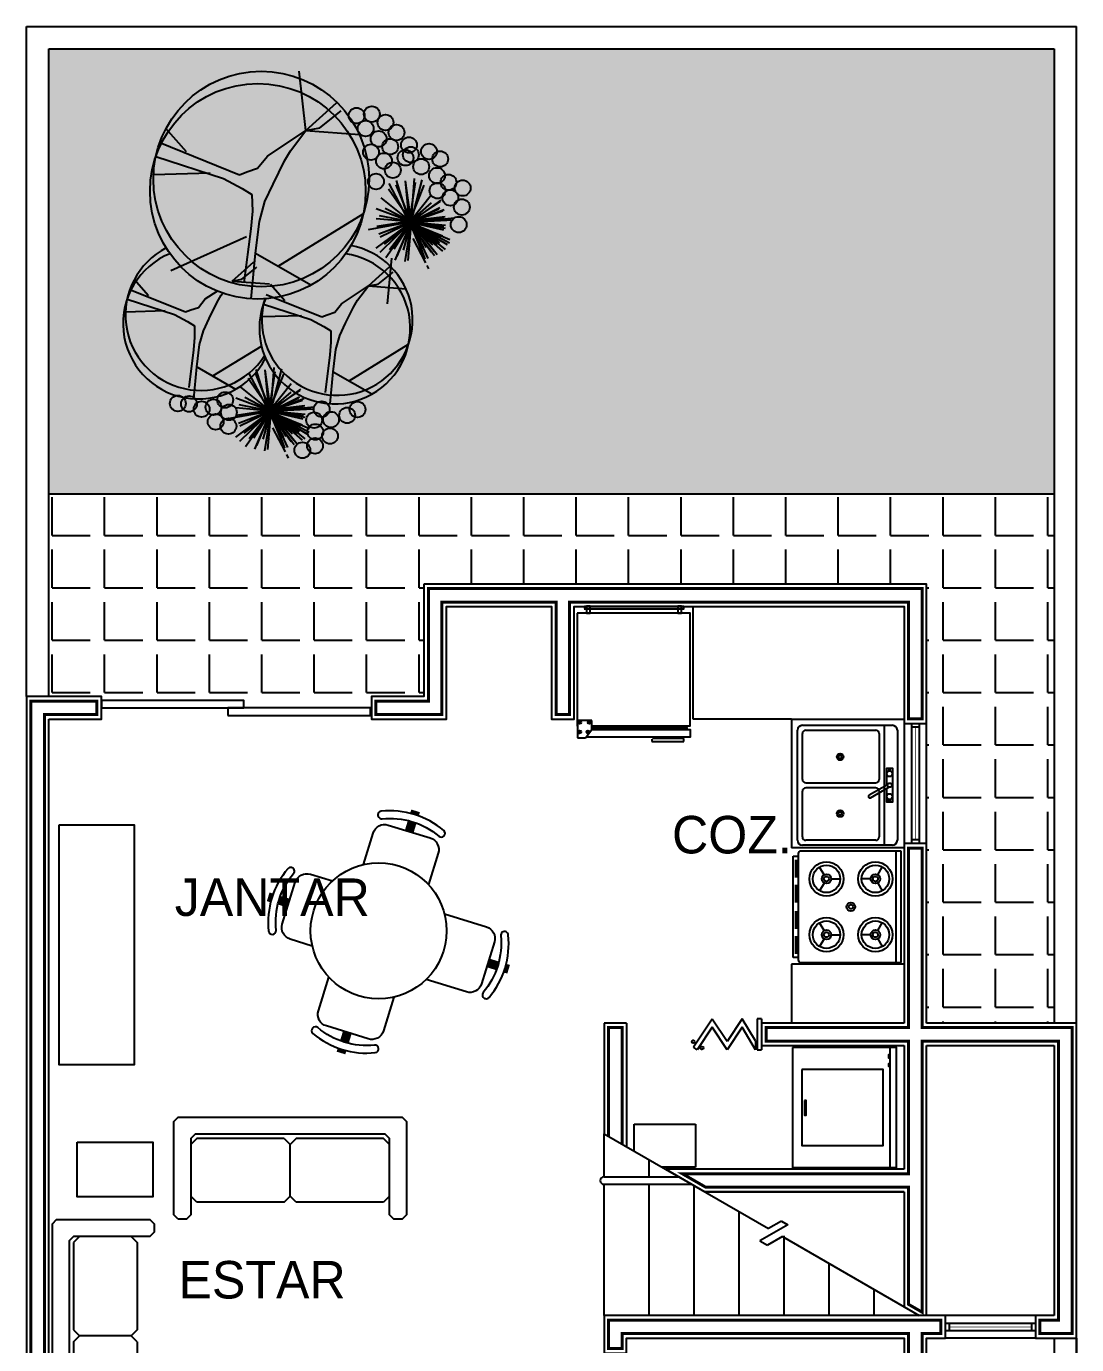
# Model space of a CAD drawing. Header units: millimetres. Extents: x 156.6 to 189.1, y 206.7 to 239.3.
# Drawn here: x 156.64 to 163.64, y 230.35 to 239.14 of the extents above; entities that cross this region are included whole.
import ezdxf

# ---------------------------------------------------------------- set-up
doc = ezdxf.new("R2010")
doc.units = ezdxf.units.MM
doc.header["$LTSCALE"] = 0.02
for name, color, linetype in [('CALIDAD', 15, 'Continuous'), ('MUEBLES', 43, 'Continuous'), ('MUROS', 22, 'Continuous'), ('PASTO', 104, 'Continuous'), ('PUERTAS', 15, 'Continuous'), ('VENTANAS', 153, 'Continuous'), ('VIDRIO', 150, 'Continuous')]:
    doc.layers.add(name, color=color, linetype=linetype)

# ---------------------------------------------------------------- blocks, each defined once
blk = doc.blocks.new('refri')
for p, q in [((-0.3775, -0.7599), (-0.3775, -0.8749)), ((-0.2823, -0.7599), (-0.3764, -0.7599)), ((-0.3686, -0.772), (-0.3602, -0.772)), ((-0.3644, -0.7655), (-0.3644, -0.7773)), ((-0.3036, -0.7726), (-0.2952, -0.7726)), ((-0.2994, -0.7661), (-0.2994, -0.7779)), ((-0.2823, -0.8191), (-0.2823, -0.7599)), ((-0.3775, -0.8749), (-0.3252, -0.8749)), ((-0.3686, -0.8346), (-0.3602, -0.8346)), ((-0.3644, -0.8282), (-0.3644, -0.8399)), ((-0.3252, -0.8749), (-0.2823, -0.8191)), ((-0.3131, -0.8346), (-0.3047, -0.8346)), ((-0.3089, -0.8282), (-0.3089, -0.8399)), ((-0.2823, -0.8043), (0.3515, -0.8043)), ((-0.2823, -0.8116), (0.3515, -0.8116)), ((0.1162, -0.8825), (0.1162, -0.8984)), ((0.1162, -0.8984), (0.3296, -0.8984)), ((0.3296, -0.8786), (0.1217, -0.8786)), ((0.3296, -0.8984), (0.3296, -0.8786))]:
    blk.add_line(p, q)
for points in [[(-0.3337, -0.0141), (0.3309, -0.0141), (0.3309, 0), (-0.3309, 0), (-0.3309, -0.0121)], [(-0.3189, 0.0028), (-0.3189, -0.0432), (-0.2928, -0.0432), (-0.2928, 0.0032), (-0.3184, 0.0032)], [(0.2899, 0.0028), (0.2899, -0.0432), (0.316, -0.0432), (0.316, 0.0032), (0.2904, 0.0032)], [(-0.3815, -0.0434), (-0.3815, -0.7954), (-0.3775, -0.7954)], [(-0.2823, -0.7954), (0.3733, -0.7954), (0.3733, -0.0434), (-0.3815, -0.0434)], [(-0.2823, -0.8192), (0.3733, -0.8192), (0.3733, -0.8706), (-0.3219, -0.8706)]]:
    blk.add_lwpolyline(points)
blk.add_lwpolyline([(0.3505, -0.7954, 0.07449), (0.3495, -0.7963, 0.142933), (0.3493, -0.7969, 0.012436), (0.3492, -0.7977, 0.008719), (0.3491, -0.799, 0.012824), (0.349, -0.8012, 0.170045), (0.3491, -0.8014, 0.064909), (0.3494, -0.8017, -0.028465), (0.3496, -0.8019, -0.000964), (0.3498, -0.8021, 0.000975), (0.35, -0.8023, 0.016252), (0.3504, -0.8028, -0.007259), (0.3509, -0.8032, -0.101341), (0.3513, -0.8039, -0.125391), (0.3514, -0.8046, -0.099398), (0.3513, -0.805, -0.066636), (0.3509, -0.8055, -0.114144), (0.3503, -0.8058, 0.158175), (0.3498, -0.8062, 0.070805), (0.3494, -0.8068, 0.101338), (0.3493, -0.8073, 0.006939), (0.3493, -0.8075, 0.003583), (0.3493, -0.8078, 0.021021), (0.3493, -0.8094, 0.123419), (0.3494, -0.8096, 0.070149), (0.3496, -0.8098, 0.010726), (0.3505, -0.8105, 0.015912), (0.3509, -0.8108, -0.053707), (0.3514, -0.8112, -0.153884), (0.3515, -0.8113, -0.043445), (0.3516, -0.8119, -0.103673), (0.3514, -0.8128, -0.146244), (0.351, -0.8134, -0.17565), (0.3506, -0.8135, 0.187862), (0.3501, -0.8136, 0.056397), (0.3498, -0.8139, 0.073542), (0.3496, -0.8143, 0.071127), (0.3495, -0.8147, 0.026182), (0.3494, -0.8158, 0.04809), (0.3496, -0.8173, 0.143234), (0.3498, -0.8177, 0.172942), (0.3504, -0.818, -0.069337), (0.351, -0.8184, -0.029956), (0.3514, -0.8186, -0.026207), (0.3517, -0.819)], format="xyb")
for centre in [(-0.3639, -0.7723), (-0.2993, -0.7723), (-0.3639, -0.8348), (-0.31, -0.8348)]:
    blk.add_circle(centre, 0.00987)
blk = doc.blocks.new('MUSA02PL')
at = {"color": 0, "linetype": 'ByBlock'}
for p, q in [((-0.5496, -0.125), (-0.585, -0.1604)), ((-0.0354, -0.125), (-0.5496, -0.125)), ((-0.0354, -0.125), (0, -0.1604)), ((0.0354, -0.125), (0, -0.1604)), ((0.5496, -0.125), (0.0354, -0.125)), ((0.585, -0.1604), (0.5496, -0.125)), ((0, -0.4646), (0, -0.1604)), ((-0.5496, -0.5), (-0.585, -0.4646)), ((-0.0354, -0.5), (0, -0.4646)), ((0.0354, -0.5), (0, -0.4646)), ((0.585, -0.4646), (0.5496, -0.5)), ((-0.0354, -0.5), (-0.5496, -0.5)), ((0.5496, -0.5), (0.0354, -0.5))]:
    blk.add_line(p, q, dxfattribs=at)
blk.add_lwpolyline([(-0.66, -0.6), (-0.685, -0.575), (-0.685, -0.025), (-0.66, 0), (0.66, 0), (0.685, -0.025), (0.685, -0.575), (0.66, -0.6), (0.61, -0.6), (0.585, -0.575), (0.585, -0.125), (0.56, -0.1), (-0.56, -0.1), (-0.585, -0.125), (-0.585, -0.575), (-0.61, -0.6)], close=True, dxfattribs=at)
blk = doc.blocks.new('A$C7596567E')
for p, q in [((65, 63), (0, 63)), ((0, 63), (0, 4.5)), ((65, 4.5), (65, 63)), ((0, 60), (65, 60)), ((13.87, 49.38), (9.32, 52)), ((18.63, 49.38), (23.18, 52)), ((46.37, 49.38), (41.82, 52)), ((51.13, 49.38), (55.68, 52)), ((16.25, 45.25), (16.25, 40)), ((48.75, 45.25), (48.75, 40)), ((16.25, 22.25), (16.25, 27.5)), ((48.75, 22.25), (48.75, 27.5)), ((13.87, 18.13), (9.32, 15.5)), ((18.63, 18.13), (23.18, 15.5)), ((46.37, 18.13), (41.82, 15.5)), ((51.13, 18.13), (55.68, 15.5)), ((1.5, 3), (63.5, 3)), ((3, 0), (3, 3)), ((62, 0), (3, 0)), ((62, 3), (62, 0))]:
    blk.add_line(p, q)
at = {"const_width": 2}
for points in [[(5, 2), (15.5, 2)], [(19.5, 2), (30, 2)], [(35, 2), (45.5, 2)], [(49.5, 2), (60, 2)]]:
    blk.add_lwpolyline(points, dxfattribs=at)
for centre, radius in [((16.25, 48), 10), ((16.25, 48), 8), ((48.75, 48), 10), ((48.75, 48), 8), ((16.25, 48), 2.75), ((16.25, 48), 1.5), ((48.75, 48), 2.75), ((48.75, 48), 1.5), ((32.5, 33.75), 2.5), ((32.5, 33.75), 1.25), ((16.25, 19.5), 10), ((16.25, 19.5), 8), ((48.75, 19.5), 10), ((48.75, 19.5), 8), ((16.25, 19.5), 2.75), ((16.25, 19.5), 1.5), ((48.75, 19.5), 2.75), ((48.75, 19.5), 1.5)]:
    blk.add_circle(centre, radius)
for centre, start, end in [((1.5, 4.5), 180, 270), ((63.5, 4.5), 270, 0)]:
    blk.add_arc(centre, 1.5, start, end)
blk = doc.blocks.new('lavadora')
at = {"color": 0, "linetype": 'ByBlock', "lineweight": -2}
blk.add_line((-0.375, -0.0417), (0.375, -0.0417), dxfattribs=at)
for points in [[(-0.375, -0.65), (0.375, -0.65), (0.375, 0), (-0.375, 0)], [(-0.3305, -0.0422), (-0.3086, -0.0422), (-0.3086, -0.048), (-0.3305, -0.048)], [(-0.2734, -0.0422), (-0.2558, -0.0422), (-0.2558, -0.048), (-0.2734, -0.048)], [(-0.2361, -0.5931), (0.2378, -0.5931), (0.2378, -0.0844), (-0.2361, -0.0844)], [(-0.0437, -0.5753), (0.049, -0.5753), (0.049, -0.5646), (-0.0437, -0.5646)]]:
    blk.add_lwpolyline(points, close=True, dxfattribs=at)

msp = doc.modelspace()

# ---------------------------------------------------------------- hatches: boundary and pattern name
h = msp.add_hatch()
h.set_pattern_fill('ANGLE,_O', color=256, scale=0.05)
h.set_pattern_definition([(0, (0, 0), (0, 0.34925), [0.254, -0.09525]), (90, (0, 0), (-0.34925, 2e-17), [0.254, -0.09525])])
h.paths.add_polyline_path([(163.4913, 236.0193), (156.7913, 236.0193), (156.7913, 234.6693), (157.1413, 234.6693), (157.1413, 234.6443), (158.0913, 234.6443), (158.0913, 234.5943), (158.9413, 234.5943), (158.9413, 234.6693), (159.2913, 234.6693), (159.2913, 235.4193), (162.6413, 235.4193), (162.6413, 232.4943), (163.4913, 232.4943)])
at = {"layer": 'PASTO'}
h = msp.add_hatch(dxfattribs=at)
h.set_pattern_fill('AR-CONC,_I', color=256, scale=0.001, style=2)
h.set_pattern_definition([(50, (0, 0), (0.18218467, -0.015939086), [0.01905, -0.20955]), (355, (0, 0), (-0.03524283, 0.19105664), [0.01524, -0.16764]), (100.451, (0.01518, -0.00133), (0.1469425, 0.17511669), [0.01619, -0.17809]), (46.1842, (0, 0.0508), (0.27107904, -0.04204233), [0.028575, -0.314325]), (96.6356, (0.0226, 0.0473), (0.23740423, 0.24742556), [0.024285, -0.267135]), (351.184, (0, 0.0508), (0.2374046, 0.24742512), [0.02286, -0.25146]), (21, (0.0254, 0.0381), (0.15161488, -0.10226552), [0.01905, -0.20955]), (326, (0.0254, 0.0381), (0.06180203, 0.18418797), [0.01524, -0.16764]), (71.4514, (0.03803, 0.02958), (0.21341649, 0.08192286), [0.01619, -0.17809]), (37.5, (0, 0), (0.003088603, 0.084555039), [0, -0.165608, 0, -0.17018, 0, -0.168275]), (7.5, (0, 0), (0.066819663, 0.100180575), [0, -0.097028, 0, -0.161798, 0, -0.064135]), (327.5, (-0.05664, 0), (0.135590595, -0.005728744), [0, -0.0635, 0, -0.19812, 0, -0.26289]), (317.5, (-0.08204, 0), (0.14812918, 0.02542649), [0, -0.08255, 0, -0.131572, 0, -0.18669])])
h.paths.add_polyline_path([(163.4913, 238.9859), (156.7913, 238.9859), (156.7913, 236.0193), (163.4913, 236.0193)])
h.paths.add_polyline_path([(162.0831, 238.1653, -1), (163.0831, 238.1653, -1)], flags=16)

# ---------------------------------------------------------------- linework, layer by layer
at = {"color": 90}
for p, q in [((158.5046, 238.4412), (158.4603, 238.8365)), ((158.5046, 238.4412), (158.7093, 238.6257)), ((158.5974, 238.4593), (158.7388, 238.5736)), ((157.7086, 238.3001), (157.5719, 238.4546)), ((158.249, 238.2709), (158.5046, 238.4412)), ((158.4012, 238.3054), (158.5046, 238.4412)), ((158.5046, 238.4412), (158.5974, 238.4593)), ((158.5046, 238.4412), (158.8608, 238.4151)), ((157.5306, 238.3612), (158.0612, 238.1475)), ((157.5042, 238.269), (157.9554, 238.122)), ((158.1828, 238.1906), (158.249, 238.2709)), ((158.361, 238.2398), (158.4012, 238.3054)), ((157.8665, 238.1576), (157.4888, 238.1465)), ((158.0612, 238.1475), (158.1104, 238.1668)), ((158.1104, 238.1668), (158.1828, 238.1906)), ((158.2853, 238.0854), (158.361, 238.2398)), ((157.9554, 238.122), (158.0794, 238.0548)), ((158.2311, 237.9689), (158.2853, 238.0854)), ((159.1954, 237.831), (159.0584, 238.088)), ((159.2057, 237.8322), (159.1059, 238.0799)), ((159.1954, 237.831), (159.1073, 238.1089)), ((159.2057, 237.8322), (159.1682, 238.1065)), ((159.1954, 237.831), (159.1688, 238.1066)), ((159.1954, 237.831), (159.2355, 238.095)), ((159.1954, 237.831), (159.2929, 238.0783)), ((159.2057, 237.8322), (159.2276, 238.1229)), ((159.2057, 237.8322), (159.2799, 238.1139)), ((158.0794, 238.0548), (158.145, 238.0147)), ((158.145, 238.0147), (158.1474, 237.9044)), ((159.2057, 237.8322), (159.005, 237.9927)), ((159.2057, 237.8322), (159.0539, 238.0504)), ((159.1954, 237.831), (159.3405, 238.0165)), ((158.1474, 237.9044), (158.1367, 237.7867)), ((158.1944, 237.8365), (158.2311, 237.9689)), ((159.2057, 237.8322), (158.9736, 237.9192)), ((159.2057, 237.8322), (159.0336, 237.9231)), ((159.1954, 237.831), (159.4012, 237.9691)), ((159.1954, 237.831), (159.342, 237.9591)), ((159.1954, 237.831), (159.3907, 237.9195)), ((159.1954, 237.831), (159.4179, 237.9059)), ((159.2057, 237.8322), (159.4059, 237.9784)), ((159.2057, 237.8322), (159.3973, 237.9284)), ((159.2057, 237.8322), (159.425, 237.9159)), ((158.1685, 237.6244), (158.1944, 237.8365)), ((158.3202, 237.5385), (158.8865, 237.8859)), ((159.2074, 237.8325), (158.9188, 237.7809)), ((159.2071, 237.8332), (158.9715, 237.6588)), ((159.2057, 237.8322), (158.972, 237.8539)), ((158.9772, 237.8052), (159.2049, 237.8403)), ((159.2142, 237.8354), (158.9901, 237.7505)), ((159.2057, 237.8322), (158.9953, 237.8734)), ((159.2057, 237.8322), (158.9968, 237.6292)), ((159.2139, 237.8362), (158.9984, 237.7314)), ((159.0293, 237.6845), (159.2111, 237.826)), ((159.2057, 237.8322), (159.037, 237.5944)), ((159.2057, 237.8322), (159.0611, 237.6473)), ((159.2057, 237.8322), (159.0912, 237.6509)), ((159.2057, 237.8322), (159.0963, 237.5778)), ((159.2057, 237.8322), (159.1097, 237.6037)), ((159.2057, 237.8322), (159.1537, 237.6445)), ((159.2057, 237.8322), (159.1634, 237.5685)), ((159.2057, 237.8322), (159.1847, 237.576)), ((159.1864, 237.8322), (159.424, 237.8011)), ((159.1865, 237.833), (159.4204, 237.7807)), ((159.4011, 237.7279), (159.1916, 237.8237)), ((159.1937, 237.8309), (159.4864, 237.8471)), ((159.1938, 237.8317), (159.4632, 237.7161)), ((159.424, 237.8573), (159.1943, 237.8391)), ((159.1954, 237.831), (159.4143, 237.6384)), ((159.1954, 237.831), (159.3604, 237.6086)), ((159.1954, 237.831), (159.2973, 237.5841)), ((159.1954, 237.831), (159.4454, 237.6815)), ((159.1954, 237.831), (159.3787, 237.6844)), ((159.1954, 237.831), (159.3414, 237.6307)), ((159.1954, 237.831), (159.3485, 237.6809)), ((159.1954, 237.831), (159.2892, 237.6603)), ((159.1966, 237.833), (159.4353, 237.8115)), ((159.1967, 237.8338), (159.4325, 237.7909)), ((159.4153, 237.7374), (159.2022, 237.8248)), ((159.204, 237.832), (159.4958, 237.8599)), ((159.433, 237.8676), (159.2043, 237.8403)), ((159.2057, 237.8322), (159.4321, 237.6485)), ((159.2057, 237.8322), (159.3794, 237.6166)), ((159.2057, 237.8322), (159.3173, 237.5896)), ((159.2057, 237.8322), (159.4615, 237.6928)), ((159.2057, 237.8322), (159.3947, 237.693)), ((159.2057, 237.8322), (159.3596, 237.6379)), ((159.2057, 237.8322), (159.2948, 237.5911)), ((159.2057, 237.8322), (159.3647, 237.6883)), ((159.2057, 237.8322), (159.3062, 237.6654)), ((158.1087, 237.733), (157.6051, 237.5077)), ((158.1367, 237.7867), (158.0917, 237.4265)), ((159.2179, 237.7216), (159.3008, 237.5605)), ((158.013, 237.4386), (158.1563, 237.5678)), ((158.1393, 237.3197), (158.1685, 237.6244)), ((158.1685, 237.6244), (158.5376, 237.4125)), ((159.0478, 237.2872), (159.0771, 237.5919)), ((159.3103, 237.5421), (159.3222, 237.5191)), ((158.0779, 237.4513), (158.1769, 237.5313)), ((158.9215, 237.4061), (159.0648, 237.5353)), ((158.9865, 237.4188), (159.0855, 237.4988)), ((157.3312, 237.3826), (157.7026, 237.2331)), ((157.4557, 237.3399), (157.3601, 237.448)), ((157.834, 237.3194), (157.9124, 237.3716)), ((158.013, 237.4386), (158.0779, 237.4513)), ((158.013, 237.4386), (158.2623, 237.4204)), ((158.3643, 237.3074), (158.2686, 237.4155)), ((158.7426, 237.2869), (158.9215, 237.4061)), ((158.8491, 237.3111), (158.9215, 237.4061)), ((158.9215, 237.4061), (158.9865, 237.4188)), ((158.9215, 237.4061), (159.1709, 237.3879)), ((157.3127, 237.3181), (157.6285, 237.2152)), ((157.7877, 237.2632), (157.834, 237.3194)), ((157.8595, 237.1896), (157.9125, 237.2977)), ((157.9125, 237.2977), (157.9406, 237.3436)), ((157.9406, 237.3436), (157.9509, 237.3572)), ((158.2213, 237.2856), (158.5371, 237.1827)), ((158.2397, 237.3501), (158.6111, 237.2006)), ((158.6963, 237.2307), (158.7426, 237.2869)), ((158.821, 237.2652), (158.8491, 237.3111)), ((157.5663, 237.2401), (157.3019, 237.2323)), ((157.6285, 237.2152), (157.7153, 237.1681)), ((157.7026, 237.2331), (157.737, 237.2465)), ((157.737, 237.2465), (157.7877, 237.2632)), ((158.4749, 237.2076), (158.2105, 237.1998)), ((158.6111, 237.2006), (158.6456, 237.214)), ((158.6456, 237.214), (158.6963, 237.2307)), ((158.768, 237.1571), (158.821, 237.2652)), ((157.7153, 237.1681), (157.7613, 237.14)), ((157.7613, 237.14), (157.7629, 237.0629)), ((157.7958, 237.0154), (157.8215, 237.108)), ((157.8215, 237.108), (157.8595, 237.1896)), ((158.5371, 237.1827), (158.6239, 237.1356)), ((158.6239, 237.1356), (158.6698, 237.1076)), ((158.6698, 237.1076), (158.6715, 237.0304)), ((158.7301, 237.0755), (158.768, 237.1571)), ((157.7629, 237.0629), (157.7554, 236.9805)), ((157.7777, 236.8669), (157.7958, 237.0154)), ((158.6715, 237.0304), (158.664, 236.948)), ((158.7044, 236.9829), (158.7301, 237.0755)), ((158.7925, 236.7743), (159.1888, 237.0174)), ((157.7554, 236.9805), (157.7239, 236.7283)), ((157.8839, 236.8068), (158.2081, 237.0057)), ((158.664, 236.948), (158.6325, 236.6958)), ((158.6863, 236.8344), (158.7044, 236.9829)), ((157.7572, 236.6536), (157.7777, 236.8669)), ((157.7777, 236.8669), (158.0361, 236.7185)), ((158.2601, 236.5708), (158.1719, 236.8487)), ((158.2704, 236.572), (158.2328, 236.8463)), ((158.2601, 236.5708), (158.2335, 236.8464)), ((158.2704, 236.572), (158.2922, 236.8627)), ((158.2704, 236.572), (158.3446, 236.8537)), ((158.2704, 236.572), (158.1186, 236.7903)), ((158.2601, 236.5708), (158.1231, 236.8279)), ((158.2704, 236.572), (158.1706, 236.8197)), ((158.2601, 236.5708), (158.3002, 236.8348)), ((158.2601, 236.5708), (158.3576, 236.8181)), ((158.2601, 236.5708), (158.4052, 236.7563)), ((158.6658, 236.6211), (158.6863, 236.8344)), ((158.6863, 236.8344), (158.9446, 236.686)), ((158.2704, 236.572), (158.0697, 236.7326)), ((158.2704, 236.572), (158.0982, 236.663)), ((158.2601, 236.5708), (158.4659, 236.7089)), ((158.2601, 236.5708), (158.4067, 236.6989)), ((158.2704, 236.572), (158.4705, 236.7182)), ((158.2704, 236.572), (158.462, 236.6682)), ((158.2704, 236.572), (158.0366, 236.5937)), ((158.2704, 236.572), (158.0383, 236.659)), ((158.0419, 236.545), (158.2695, 236.5802)), ((158.2789, 236.5752), (158.0548, 236.4904)), ((158.2704, 236.572), (158.06, 236.6132)), ((158.2786, 236.576), (158.063, 236.4713)), ((158.2584, 236.5707), (158.5511, 236.5869)), ((158.4887, 236.5971), (158.259, 236.5789)), ((158.2601, 236.5708), (158.4554, 236.6593)), ((158.2601, 236.5708), (158.4825, 236.6457)), ((158.2687, 236.5718), (158.5605, 236.5997)), ((158.4977, 236.6074), (158.269, 236.5801)), ((158.2704, 236.572), (158.4897, 236.6557)), ((158.2721, 236.5723), (157.9835, 236.5207)), ((158.2717, 236.573), (158.0362, 236.3986)), ((158.2704, 236.572), (158.0615, 236.369)), ((158.0939, 236.4243), (158.2757, 236.5658)), ((158.2704, 236.572), (158.1016, 236.3342)), ((158.2704, 236.572), (158.1257, 236.3871)), ((158.2704, 236.572), (158.1559, 236.3907)), ((158.2704, 236.572), (158.161, 236.3177)), ((158.2704, 236.572), (158.1744, 236.3435)), ((158.2704, 236.572), (158.2184, 236.3844)), ((158.2704, 236.572), (158.228, 236.3083)), ((158.2704, 236.572), (158.2494, 236.3158)), ((158.2511, 236.572), (158.4886, 236.541)), ((158.2512, 236.5728), (158.485, 236.5205)), ((158.4658, 236.4677), (158.2563, 236.5635)), ((158.2585, 236.5715), (158.5279, 236.4559)), ((158.2601, 236.5708), (158.479, 236.3783)), ((158.2601, 236.5708), (158.4251, 236.3485)), ((158.2601, 236.5708), (158.362, 236.324)), ((158.2601, 236.5708), (158.5101, 236.4213)), ((158.2601, 236.5708), (158.4434, 236.4242)), ((158.2601, 236.5708), (158.4061, 236.3705)), ((158.2601, 236.5708), (158.4132, 236.4207)), ((158.2601, 236.5708), (158.3539, 236.4002)), ((158.2613, 236.5728), (158.4999, 236.5513)), ((158.2614, 236.5736), (158.4971, 236.5307)), ((158.48, 236.4772), (158.2669, 236.5646)), ((158.2704, 236.572), (158.4968, 236.3883)), ((158.2704, 236.572), (158.4441, 236.3564)), ((158.2704, 236.572), (158.382, 236.3294)), ((158.2704, 236.572), (158.5262, 236.4326)), ((158.2704, 236.572), (158.4594, 236.4328)), ((158.2704, 236.572), (158.4243, 236.3777)), ((158.2704, 236.572), (158.3595, 236.3309)), ((158.2704, 236.572), (158.4293, 236.4281)), ((158.2704, 236.572), (158.3709, 236.4052)), ((158.2826, 236.4614), (158.3655, 236.3003)), ((158.3749, 236.2819), (158.3868, 236.2589))]:
    msp.add_line(p, q, dxfattribs=at)
for p, q in [((163.4913, 236.0193), (156.7913, 236.0193)), ((162.3897, 234.1834), (162.3897, 234.1728)), ((162.3992, 234.1834), (162.3897, 234.1834)), ((162.3992, 234.1728), (162.3992, 234.1834)), ((160.4913, 231.4693), (160.4913, 231.7568)), ((160.7913, 231.4693), (160.7913, 231.5836)), ((160.4913, 231.4693), (160.9891, 231.4693)), ((160.4913, 230.5443), (160.4913, 231.4193)), ((160.4913, 231.4193), (161.0757, 231.4193)), ((160.7913, 230.5443), (160.7913, 231.4193)), ((161.0913, 230.5443), (161.0913, 231.4103)), ((161.3913, 230.5443), (161.3913, 231.2371)), ((161.6913, 230.5443), (161.6913, 231.0772)), ((161.9913, 230.5443), (161.9913, 230.8907)), ((162.2913, 230.5443), (162.2913, 230.7175))]:
    msp.add_line(p, q)
for centre, radius in [((158.2066, 238.1182), 0.7184), ((158.1841, 238.0367), 0.7184), ((158.9439, 238.5505), 0.0528), ((158.8421, 238.5407), 0.0528), ((158.9023, 238.4556), 0.0528), ((159.0349, 238.4948), 0.0528), ((158.9895, 238.3858), 0.0528), ((159.1079, 238.429), 0.0528), ((158.9384, 238.2979), 0.0528), ((159.0664, 238.3341), 0.0528), ((159.1912, 238.3451), 0.0528), ((159.2038, 238.2808), 0.0528), ((159.325, 238.3017), 0.0528), ((159.0249, 238.2391), 0.0528), ((159.1677, 238.2604), 0.0528), ((159.2729, 238.2008), 0.0528), ((159.3988, 238.252), 0.0528), ((159.0838, 238.1772), 0.0528), ((159.3781, 238.1412), 0.0528), ((158.9716, 238.1019), 0.0528), ((159.3812, 238.0409), 0.0528), ((159.455, 238.0963), 0.0528), ((159.5496, 238.0584), 0.0528), ((159.4674, 237.9937), 0.0528), ((159.5437, 237.9316), 0.0528), ((159.523, 237.8148), 0.0528), ((157.6504, 236.6232), 0.0528), ((157.7255, 236.6199), 0.0528), ((157.9665, 236.6465), 0.0528), ((157.8092, 236.585), 0.0528), ((157.8888, 236.598), 0.0528), ((157.9904, 236.564), 0.0528), ((158.6096, 236.585), 0.0528), ((158.7792, 236.5438), 0.0528), ((158.8485, 236.583), 0.0528), ((157.9027, 236.5007), 0.0528), ((157.988, 236.4712), 0.0528), ((158.5599, 236.5112), 0.0528), ((158.672, 236.5152), 0.0528), ((158.5675, 236.4332), 0.0528), ((158.6651, 236.4061), 0.0528), ((158.4811, 236.3112), 0.0528), ((158.5651, 236.3404), 0.0528)]:
    msp.add_circle(centre, radius, dxfattribs=at)
for centre, start, end in [((157.8044, 237.2125), 117.39921, 327.40931), ((158.713, 237.18), 163.86488, 79.51318), ((157.7886, 237.1555), 112.24801, 332.62887), ((158.6971, 237.123), 156.92779, 81.70331)]:
    msp.add_arc(centre, 0.5029, start, end, dxfattribs=at)
msp.add_arc((160.4913, 231.4443), 0.025, 90, 270)
at = {"layer": 'CALIDAD'}
msp.add_line((162.6113, 233.6603), (162.5213, 233.6603), dxfattribs=at)
at = {"layer": 'CALIDAD', "const_width": 0.02}
for points in [[(159.3213, 235.3893), (159.3213, 234.6393), (158.9713, 234.6393), (158.9713, 234.5493), (159.4113, 234.5493), (159.4113, 235.2993), (160.1713, 235.2993), (160.1713, 234.5493), (160.2613, 234.5493), (160.2613, 235.2993), (162.5213, 235.2993), (162.5213, 234.5203), (162.6113, 234.5203), (162.6113, 235.3893)], [(156.7613, 234.5493), (157.1113, 234.5493), (157.1113, 234.6393), (156.6713, 234.6393), (156.6713, 229.405), (157.0327, 229.405), (157.0327, 229.495), (156.7613, 229.495), (156.7613, 231.5193)], [(163.6113, 232.4643), (162.6113, 232.4643), (162.6113, 233.6603), (162.5213, 233.6603), (162.5213, 232.4643), (161.5712, 232.4643), (161.5712, 232.3743), (162.5213, 232.3743), (162.5213, 231.4893), (161.0145, 231.4893), (161.1703, 231.3993), (162.5213, 231.3993), (162.5213, 230.6194), (162.6113, 230.5674), (162.6113, 232.3743), (163.5213, 232.3743), (163.5213, 230.5143), (163.3963, 230.5143), (163.3963, 230.4243), (163.4913, 230.4243), (163.6113, 230.4243)], [(162.7363, 230.5143), (162.6413, 230.5143), (160.5213, 230.5143), (160.5213, 230.3243), (160.6113, 230.3243), (160.6113, 230.4243), (162.5213, 230.4243), (162.5213, 230.0243), (162.6113, 230.0243), (162.6113, 230.4243), (162.7363, 230.4243)]]:
    msp.add_lwpolyline(points, close=True, dxfattribs=at)
msp.add_lwpolyline([(160.5213, 231.7394), (160.5213, 232.4643), (160.6113, 232.4643), (160.6113, 231.6875)], dxfattribs=at)
at = {"layer": 'MUEBLES'}
for p, q in [((161.0861, 234.5193), (161.0861, 235.2693)), ((161.7413, 234.5193), (161.0861, 234.5193)), ((161.7413, 234.5193), (161.7413, 233.661)), ((161.7413, 234.5193), (162.4913, 234.5193)), ((162.3576, 234.4784), (162.3576, 233.6784)), ((161.8354, 234.0951), (162.3021, 234.0951)), ((162.3021, 234.0618), (161.8354, 234.0618)), ((162.3804, 234.0821), (162.2586, 234.0118)), ((162.2681, 233.9954), (162.3898, 234.0657)), ((162.3897, 233.9752), (162.3897, 233.9857)), ((162.3992, 233.9752), (162.3897, 233.9752)), ((162.3992, 233.9857), (162.3992, 233.9752)), ((162.4913, 233.661), (161.7413, 233.661)), ((162.4913, 232.8861), (161.7413, 232.8861)), ((161.7413, 232.8861), (161.7413, 232.4943)), ((160.6922, 231.8195), (161.1007, 231.8195)), ((160.6922, 231.6407), (160.6922, 231.8195)), ((161.1007, 231.8195), (161.1007, 231.5341)), ((161.1007, 231.5341), (160.8769, 231.5341))]:
    msp.add_line(p, q, dxfattribs=at)
for points in [[(161.8132, 234.4784), (162.4132, 234.4784)], [(161.7798, 233.7118), (161.7798, 234.4451)], [(161.8132, 234.1173), (161.8132, 234.4229)], [(161.8354, 234.4451), (162.3021, 234.4451)], [(162.3243, 234.4229), (162.3243, 234.1173)], [(162.4465, 234.4451), (162.4465, 233.7118)], [(162.3755, 234.0794), (162.3755, 234.1928), (162.4134, 234.1928), (162.4134, 233.9657), (162.3755, 233.9657), (162.3755, 234.0575)], [(161.8132, 233.734), (161.8132, 234.0395)], [(162.3243, 234.0395), (162.3243, 233.734)], [(162.4132, 233.6784), (161.8132, 233.6784)], [(162.3021, 233.7118), (161.8354, 233.7118)]]:
    msp.add_lwpolyline(points, dxfattribs=at)
for points in [[(159.0123, 233.8554, -0.101195), (159.2132, 233.8359, -0.101195), (159.3903, 233.739, 1), (159.4228, 233.7775, 0.101195), (159.228, 233.884, 0.101195), (159.0071, 233.9055, 1)], [(158.3056, 233.1122, -0.101195), (158.3252, 233.3131, -0.101195), (158.422, 233.4902, 1), (158.3836, 233.5227, 0.101195), (158.277, 233.3279, 0.101195), (158.2555, 233.107, 1)], [(159.8028, 233.0756, -0.101195), (159.7833, 232.8748, -0.101195), (159.6864, 232.6977, 1), (159.7248, 232.6652, 0.101195), (159.8314, 232.8599, 0.101195), (159.8529, 233.0809, 1)], [(158.9614, 232.3469, -0.101195), (158.7605, 232.3665, -0.101195), (158.5834, 232.4634, 1), (158.5509, 232.4249, 0.101195), (158.7457, 232.3184, 0.101195), (158.9666, 232.2968, 1)]]:
    msp.add_lwpolyline(points, format="xyb", close=True, dxfattribs=at)
for points in [[(156.8588, 233.8153), (157.3605, 233.8153), (157.3605, 232.2156), (156.8588, 232.2156)], [(156.9796, 231.7011), (157.4837, 231.7011), (157.4837, 231.335), (156.9796, 231.335)]]:
    msp.add_lwpolyline(points, close=True, dxfattribs=at)
for points in [[(158.8881, 233.5505), (158.9528, 233.7605, -0.414214), (159.0536, 233.8138), (159.3328, 233.7278, -0.414214), (159.3861, 233.627), (159.3213, 233.417)], [(158.5472, 233.0075), (158.4005, 233.0527, -0.414214), (158.3472, 233.1535), (158.4333, 233.4327, -0.414214), (158.534, 233.486), (158.6807, 233.4408)], [(159.4282, 233.2213, -0.001594), (159.4287, 233.2212), (159.7079, 233.1352, -0.414214), (159.7612, 233.0344), (159.6752, 232.7552, -0.414214), (159.5744, 232.7019), (159.3062, 232.7845)], [(159.0901, 232.6666), (159.0209, 232.4418, -0.414214), (158.9201, 232.3885), (158.6409, 232.4746, -0.414214), (158.5876, 232.5753), (158.6569, 232.8001)]]:
    msp.add_lwpolyline(points, format="xyb", dxfattribs=at)
for centre, radius in [((162.0646, 234.2673), 0.0222), ((162.0646, 234.2673), 0.0111), ((162.3945, 234.155), 0.0189), ((162.3945, 234.0793), 0.0142), ((162.3945, 234.0036), 0.0189), ((162.0646, 233.8895), 0.0222), ((162.0646, 233.8895), 0.0111), ((158.9891, 233.1085), 0.4533)]:
    msp.add_circle(centre, radius, dxfattribs=at)
for centre, radius, start, end in [((161.8132, 234.4451), 0.0333, 90, 180), ((162.4132, 234.4451), 0.0333, 0, 90), ((161.8354, 234.4229), 0.0222, 90, 180), ((162.3021, 234.4229), 0.0222, 0, 90), ((161.8354, 234.1173), 0.0222, 180, 270), ((162.3021, 234.1173), 0.0222, 270, 0), ((161.8354, 234.0395), 0.0222, 90, 180), ((162.3021, 234.0395), 0.0222, 0, 90), ((162.2633, 234.0036), 0.00946, 120, 300), ((161.8132, 233.7118), 0.0333, 180, 270), ((161.8354, 233.734), 0.0222, 180, 270), ((162.3021, 233.734), 0.0222, 270, 0), ((162.4132, 233.7118), 0.0333, 270, 0)]:
    msp.add_arc(centre, radius, start, end, dxfattribs=at)
for points in [[(159.2643, 233.8992), (159.2066, 233.917), (159.2569, 233.8751), (159.1992, 233.8929)], [(159.2418, 233.8261), (159.1841, 233.8439), (159.222, 233.7619), (159.1643, 233.7797)], [(158.2619, 233.3642), (158.2441, 233.3065), (158.2859, 233.3568), (158.2681, 233.2991)], [(158.3349, 233.3417), (158.3172, 233.284), (158.3991, 233.3219), (158.3814, 233.2642)], [(159.7735, 232.8461), (159.7913, 232.9039), (159.7093, 232.8659), (159.7271, 232.9237)], [(159.8466, 232.8236), (159.8644, 232.8814), (159.8225, 232.831), (159.8403, 232.8888)], [(158.7319, 232.3763), (158.7896, 232.3585), (158.7517, 232.4405), (158.8094, 232.4227)], [(158.7094, 232.3032), (158.7671, 232.2854), (158.7168, 232.3273), (158.7745, 232.3095)]]:
    msp.add_solid(points, dxfattribs=at)
at = {"layer": 'MUROS'}
for p, q in [((156.6413, 234.6693), (156.6413, 239.1359)), ((156.6413, 239.1359), (163.6413, 239.1359)), ((163.6413, 232.4943), (163.6413, 239.1359)), ((163.6413, 221.1359), (163.6413, 239.1359)), ((156.7913, 234.6693), (156.7913, 238.9859)), ((156.7913, 238.9859), (163.4913, 238.9859)), ((163.4913, 238.9859), (163.4913, 232.4943)), ((162.4913, 234.4903), (162.4913, 233.6903)), ((162.6413, 233.6903), (162.6413, 234.4903)), ((162.6413, 233.6903), (162.4913, 233.6903)), ((162.4913, 233.6903), (162.4913, 232.4943)), ((162.6413, 233.6903), (162.4913, 233.6903)), ((162.4913, 233.6903), (162.4913, 232.4943)), ((162.6413, 232.4943), (162.6413, 233.6903)), ((162.6413, 232.4943), (162.6413, 233.6903)), ((160.4913, 232.4943), (160.4913, 231.7568)), ((160.6413, 232.4943), (160.4913, 232.4943)), ((160.6413, 232.4943), (160.6413, 231.6702)), ((161.5412, 232.4945), (161.5412, 232.3445)), ((162.4913, 232.4943), (161.5412, 232.4943)), ((162.4913, 232.4943), (161.5412, 232.4943)), ((161.5412, 232.4943), (161.5412, 232.3443)), ((163.6413, 232.4943), (162.6413, 232.4943)), ((163.6413, 232.4943), (162.6413, 232.4943)), ((163.6413, 230.3943), (163.6413, 232.4943)), ((163.6413, 230.3943), (163.6413, 232.4943)), ((161.5412, 232.3443), (162.4913, 232.3443)), ((161.5412, 232.3443), (162.4913, 232.3443)), ((162.4913, 232.3443), (162.4913, 231.5193)), ((162.4913, 232.3443), (162.4913, 231.5193)), ((162.6413, 230.5443), (162.6413, 232.3443)), ((162.6413, 232.3443), (163.4913, 232.3443)), ((162.6413, 230.5443), (162.6413, 232.3443)), ((162.6413, 232.3443), (163.4913, 232.3443)), ((163.4913, 232.3443), (163.4913, 230.5443)), ((163.4913, 232.3443), (163.4913, 230.5443)), ((160.4913, 231.7568), (161.5865, 231.1244)), ((162.4913, 231.5193), (160.9025, 231.5193)), ((162.4913, 231.5193), (160.9025, 231.5193)), ((160.9025, 231.5193), (161.1623, 231.3693)), ((162.4913, 231.3693), (161.1623, 231.3693)), ((161.1623, 231.3693), (162.4913, 231.3693)), ((162.4913, 231.3693), (162.4913, 230.6021)), ((162.4913, 231.3693), (162.4913, 230.6021)), ((161.7164, 231.1494), (161.5298, 231.0417)), ((161.6731, 231.1744), (161.5865, 231.1244)), ((161.6731, 231.1744), (161.7164, 231.1494)), ((161.5298, 231.0417), (161.5798, 231.0128)), ((161.6798, 231.0706), (161.5798, 231.0128)), ((161.6798, 231.0706), (162.5913, 230.5443)), ((162.4913, 230.6021), (162.5913, 230.5443)), ((163.3663, 230.5443), (162.7663, 230.5443)), ((163.4913, 230.5443), (163.3663, 230.5443)), ((163.3663, 230.5443), (163.3663, 230.3943)), ((163.4913, 230.5443), (163.3663, 230.5443)), ((163.3663, 230.5443), (163.3663, 230.3943)), ((163.3663, 230.3943), (162.7663, 230.3943)), ((163.3663, 230.3943), (163.4913, 230.3943)), ((163.3663, 230.3943), (163.4913, 230.3943)), ((163.4913, 230.3943), (163.4913, 221.1359)), ((163.4913, 230.3943), (163.6413, 230.3943)), ((163.4913, 230.3943), (163.6413, 230.3943)), ((163.6413, 230.3943), (163.6413, 221.1359))]:
    msp.add_line(p, q, dxfattribs=at)
msp.add_lwpolyline([(159.2913, 235.4193), (159.2913, 234.6693), (158.9413, 234.6693), (158.9413, 234.5193), (159.4413, 234.5193), (159.4413, 235.2693), (160.1413, 235.2693), (160.1413, 234.5193), (160.2913, 234.5193), (160.2913, 235.2693), (162.4913, 235.2693), (162.4913, 234.4903), (162.6413, 234.4903), (162.6413, 235.4193), (159.2913, 235.4193)], dxfattribs=at)
for points in [[(156.7913, 234.5193), (157.1413, 234.5193), (157.1413, 234.6693), (156.6413, 234.6693), (156.6413, 229.375), (157.0627, 229.375), (157.0627, 229.525), (156.7913, 229.525), (156.7913, 231.5193)], [(162.7663, 230.5443), (162.6413, 230.5443), (160.4913, 230.5443), (160.4913, 230.2943), (160.6413, 230.2943), (160.6413, 230.3943), (162.4913, 230.3943), (162.4913, 229.9943), (162.6413, 229.9943), (162.6413, 230.3943), (162.7663, 230.3943)]]:
    msp.add_lwpolyline(points, close=True, dxfattribs=at)
at = {"layer": 'PUERTAS'}
for p, q in [((161.2112, 232.5204), (161.0872, 232.3343)), ((161.2112, 232.4663), (161.1112, 232.3163)), ((161.3112, 232.3704), (161.2112, 232.5204)), ((161.3112, 232.3163), (161.2112, 232.4663)), ((161.4126, 232.5224), (161.3112, 232.3704)), ((161.4112, 232.4663), (161.3112, 232.3163)), ((161.5012, 232.3163), (161.4112, 232.4663)), ((161.5012, 232.3746), (161.4126, 232.5224)), ((161.5412, 232.5224), (161.5112, 232.5224)), ((161.5112, 232.5224), (161.5112, 232.3163)), ((161.5412, 232.5224), (161.5412, 232.3163)), ((161.5012, 232.3746), (161.5012, 232.3163)), ((161.1112, 232.3163), (161.0872, 232.3343)), ((161.5112, 232.3163), (161.5412, 232.3163))]:
    msp.add_line(p, q, dxfattribs=at)
for points in [[(157.1413, 234.5943), (158.0913, 234.5943), (158.0913, 234.6443), (157.1413, 234.6443)], [(157.9847, 234.5443), (158.9347, 234.5443), (158.9347, 234.5943), (157.9847, 234.5943)]]:
    msp.add_lwpolyline(points, close=True, dxfattribs=at)
for centre in [(161.085, 232.3689), (161.1441, 232.3287)]:
    msp.add_circle(centre, 0.01, dxfattribs=at)
at = {"layer": 'VENTANAS'}
for p, q in [((162.5413, 234.4903), (162.5413, 233.6903)), ((162.5913, 234.4903), (162.5913, 233.6903)), ((162.5913, 234.4653), (162.5413, 234.4653)), ((162.5913, 233.7153), (162.5413, 233.7153)), ((162.7663, 230.4943), (163.3663, 230.4943)), ((162.7663, 230.4443), (163.3663, 230.4443)), ((162.7913, 230.4943), (162.7913, 230.4443)), ((163.3413, 230.4943), (163.3413, 230.4443))]:
    msp.add_line(p, q, dxfattribs=at)
at = {"layer": 'VIDRIO', "const_width": 0.005}
for points in [[(162.5663, 234.4653), (162.5663, 233.7153)], [(162.7913, 230.4693), (163.3413, 230.4693)]]:
    msp.add_lwpolyline(points, dxfattribs=at)

# ---------------------------------------------------------------- block references
at = {"layer": 'MUEBLES'}
msp.add_blockref('refri', (160.6928, 235.2693), dxfattribs=at)
for name, p, xscale, yscale, zscale, rotation in [('A$C7596567E', (161.7513, 233.6401), 0.01142827352360899, 0.0114282735253437, 0.01142827352518451, 270), ('lavadora', (162.4413, 231.9318), 1.066666666666667, 1.066666666666667, 1.066666666666667, 270), ('MUSA02PL', (156.8144, 230.4095), 1.131365587753965, 1.131365587753989, 1.131365587753976, 90)]:
    msp.add_blockref(name, p, dxfattribs=dict(at, xscale=xscale, yscale=yscale, zscale=zscale, rotation=rotation))
at = {"layer": 'MUEBLES', "xscale": 1.131365587753965, "yscale": 1.131365587753989, "zscale": 1.131365587753976}
msp.add_blockref('MUSA02PL', (158.3998, 231.8659), dxfattribs=at)

# ---------------------------------------------------------------- texts
for s, p in [('COZ.', (160.9445, 233.6244)), ('JANTAR', (157.6303, 233.2077)), ('ESTAR', (157.6549, 230.6586))]:
    msp.add_text(s, height=0.25).set_placement(p)

doc.saveas('drawing.dxf')
